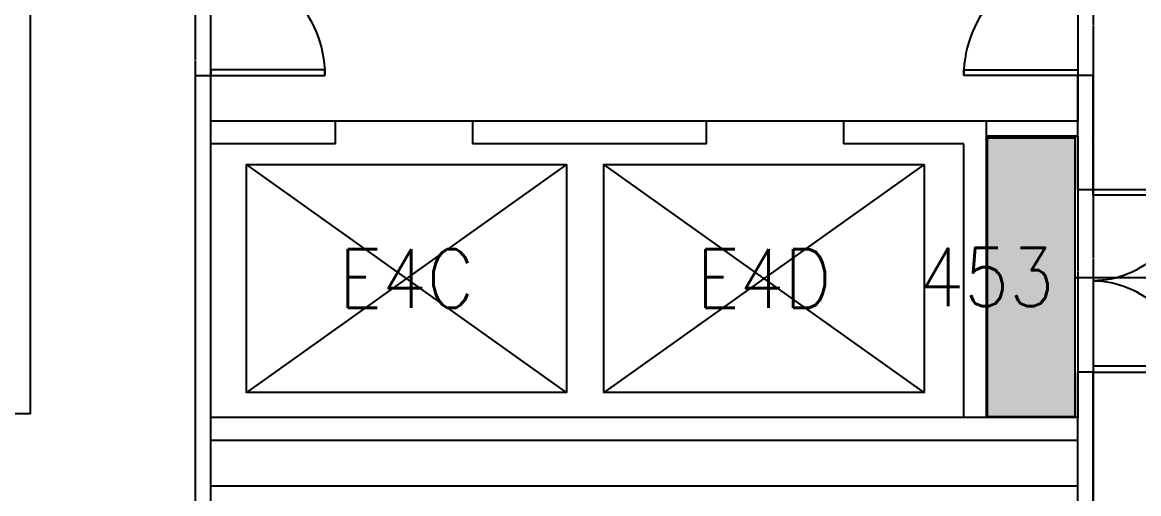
# Model space of a CAD drawing. Header units: inches. Extents: x -460 to 10305, y -938 to 5356.
# Drawn here: x 5998.4 to 6292, y 4650.2 to 4774.2 of the extents above; entities that cross this region are included whole.
import ezdxf
from ezdxf.enums import TextEntityAlignment as Align

# ---------------------------------------------------------------- set-up
doc = ezdxf.new("R2010")
doc.units = ezdxf.units.IN
doc.header["$MEASUREMENT"] = 0
doc.set_wipeout_variables(frame=1)
doc.linetypes.add('01-0263-04-DWG-BFP-ARCH$0$763', pattern=[5.0001, 5, -0.0001])
for name, color, linetype in [('01-0263-04-DWG-BFP-ARCH$0$SP-AREA', 250, '01-0263-04-DWG-BFP-ARCH$0$763'), ('01-0263-04-DWG-BFP-ARCH$0$SP-DOORS', 5, 'Continuous'), ('01-0263-04-DWG-BFP-ARCH$0$SP-ELEVATOR', 112, 'Continuous'), ('01-0263-04-DWG-BFP-ARCH$0$SP-RMNO', 7, 'Continuous'), ('01-0263-04-DWG-BFP-ARCH$0$SP-ROOM', 7, 'Continuous'), ('01-0263-04-DWG-BFP-ARCH$0$SP-WALL', 7, 'Continuous'), ('T-Comm-Path', 40, 'Continuous'), ('T-Comm-TR', 40, 'Continuous')]:
    doc.layers.add(name, color=color, linetype=linetype)
doc.layers.get('01-0263-04-DWG-BFP-ARCH$0$SP-ROOM').off()
doc.styles.add('01-0263-04-DWG-BFP-ARCH$0$ROMANS', font='ROMANS.shx', dxfattribs={"width": 0.9})

# ---------------------------------------------------------------- blocks, each defined once
blk = doc.blocks.new('01-0263-04-DWG-BFP-ARCH$0$DOR01')
at = {"color": 0}
for p, q in [((1, 1), (0, 1)), ((0, 1), (0, 0)), ((1, 0), (1, 1)), ((0, 0), (1, 0))]:
    blk.add_line(p, q, dxfattribs=at)
blk = doc.blocks.new('01-0263-04-DWG-BFP-ARCH$0$DOR00')
at = {"color": 0}
for p, q in [((0, 1), (0, 0)), ((1, 0), (1, 1))]:
    blk.add_line(p, q, dxfattribs=at)
blk = doc.blocks.new('01-0263-04-DWG-BFP-ARCH$0$FMGRM1')
at = {"style": '01-0263-04-DWG-BFP-ARCH$0$ROMANS', "width": 0.9}
for tag, p in [('RMAREA', (0, -0.2836)), ('DATA1', (0, -0.443)), ('DATA2', (0, -0.6024)), ('DATA3', (0, -0.7618)), ('DATA4', (0, -0.9213)), ('DATA5', (0, -1.0807))]:
    blk.add_attdef(tag, text='', height=0.1172, dxfattribs=at).set_placement(p, align=Align.CENTER)
at = {"linetype": 'Continuous'}
blk.add_wipeout([(-0.375, -0.125), (0.375, -0.125), (0.375, 0.125), (-0.375, 0.125)], dxfattribs=at)
at = {"layer": '01-0263-04-DWG-BFP-ARCH$0$SP-RMNO', "style": '01-0263-04-DWG-BFP-ARCH$0$ROMANS', "width": 0.9}
blk.add_attdef('RMNUMB', text='', height=0.16, dxfattribs=at).set_placement((0, 0), align=Align.MIDDLE)
blk = doc.blocks.new('01-0263-04-DWG-BFP-ARCH', base_point=(1295.15, 1353.42))
at = {"layer": '01-0263-04-DWG-BFP-ARCH$0$SP-AREA'}
for points in [[(3303.16, 2407.43), (3255.16, 2407.43), (3255.16, 1533.43), (3587.16, 1533.43), (3587.16, 2461.43), (3255.16, 2461.43), (3255.16, 2407.43), (3303.16, 2407.43), (3539.16, 2407.43), (3539.16, 1587.43), (3303.16, 1587.43), (3303.16, 2407.43)], [(3511.16, 2077.43), (3535.16, 2077.43), (3535.16, 2003.43), (3511.16, 2003.43), (3511.16, 2077.43)]]:
    blk.add_lwpolyline(points, close=True, dxfattribs=at)
at = {"layer": '01-0263-04-DWG-BFP-ARCH$0$SP-AREA', "linetype": 'Continuous'}
for points in [[(3535.16, 2081.43), (3307.16, 2081.43), (3307.16, 2307.43), (3535.16, 2307.43)], [(3400.74, 2070.03), (3400.74, 2010.02), (3316.54, 2010.02), (3316.54, 2070.03)], [(3494.73, 2070.03), (3494.73, 2010.02), (3410.53, 2010.02), (3410.53, 2070.03)]]:
    blk.add_lwpolyline(points, close=True, dxfattribs=at)
at = {"layer": '01-0263-04-DWG-BFP-ARCH$0$SP-DOORS'}
for points in [[(3307.16, 2123.43, -0.414214), (3337.16, 2093.43, -0.414214)], [(3535.16, 2123.43, 0.414214), (3505.16, 2093.43, 0.414214)], [(3563.16, 2063.43, -0.414214), (3539.16, 2039.43, -0.414214), (3563.16, 2015.43, -0.414214)]]:
    blk.add_lwpolyline(points, format="xyb", dxfattribs=at)
at = {"layer": '01-0263-04-DWG-BFP-ARCH$0$SP-ELEVATOR'}
for p, q in [((3400.74, 2070.03), (3316.54, 2010.02)), ((3400.74, 2010.02), (3316.54, 2070.03)), ((3494.73, 2070.03), (3410.53, 2010.02)), ((3494.73, 2010.02), (3410.53, 2070.03))]:
    blk.add_line(p, q, dxfattribs=at)
at = {"layer": '01-0263-04-DWG-BFP-ARCH$0$SP-WALL'}
for p, q in [((3303.16, 1831.43), (3303.16, 2093.43)), ((3307.16, 1831.43), (3307.16, 2093.43)), ((3535.16, 2063.43), (3535.16, 2093.43)), ((3539.16, 2063.43), (3539.16, 2093.43)), ((3339.97, 2081.43), (3307.16, 2081.43)), ((3437.51, 2081.43), (3375.97, 2081.43)), ((3535.16, 2081.43), (3473.51, 2081.43)), ((3511.16, 2003.43), (3511.16, 2081.43)), ((3339.97, 2075.43), (3307.16, 2075.43)), ((3437.51, 2075.43), (3375.97, 2075.43)), ((3505.16, 2075.43), (3473.51, 2075.43)), ((3505.16, 2003.43), (3505.16, 2075.43)), ((3535.16, 2077.43), (3511.16, 2077.43)), ((3535.16, 1831.43), (3535.16, 2015.43)), ((3539.16, 1831.43), (3539.16, 2015.43)), ((3535.16, 2003.43), (3307.16, 2003.43)), ((3535.16, 1997.43), (3307.16, 1997.43)), ((3535.16, 1985.43), (3307.16, 1985.43))]:
    blk.add_line(p, q, dxfattribs=at)
at = {"layer": '01-0263-04-DWG-BFP-ARCH$0$SP-DOORS', "rotation": 180}
for p, xscale, yscale, zscale in [((3307.16, 2093.43), -30, -1.5, 30), ((3539.16, 2063.43), -24, 1.5, 24), ((3539.16, 2015.43), -24, -1.5, 24)]:
    blk.add_blockref('01-0263-04-DWG-BFP-ARCH$0$DOR01', p, dxfattribs=dict(at, xscale=xscale, yscale=yscale, zscale=zscale))
at = {"layer": '01-0263-04-DWG-BFP-ARCH$0$SP-DOORS', "xscale": -30, "yscale": 1.5, "zscale": 30}
blk.add_blockref('01-0263-04-DWG-BFP-ARCH$0$DOR01', (3535.16, 2093.43), dxfattribs=at)
at = {"layer": '01-0263-04-DWG-BFP-ARCH$0$SP-WALL', "rotation": 270}
for p, xscale, yscale, zscale in [((3307.16, 2093.43), -30, -3.999999999999773, 30), ((3535.16, 2093.43), -30, 4, 30), ((3535.16, 2015.43), -48, 4, 48)]:
    blk.add_blockref('01-0263-04-DWG-BFP-ARCH$0$DOR00', p, dxfattribs=dict(at, xscale=xscale, yscale=yscale, zscale=zscale))
at = {"layer": '01-0263-04-DWG-BFP-ARCH$0$SP-WALL', "xscale": -36, "yscale": 6, "zscale": 36}
for p in [(3375.97, 2075.43), (3473.51, 2075.43)]:
    blk.add_blockref('01-0263-04-DWG-BFP-ARCH$0$DOR00', p, dxfattribs=at)
at = {"layer": '01-0263-04-DWG-BFP-ARCH$0$SP-ROOM'}
ref = blk.add_blockref('01-0263-04-DWG-BFP-ARCH$0$FMGRM1', (3358.64, 2040.03), dxfattribs=dict(at, xscale=96, yscale=96, zscale=96))
ref.add_attrib('RMNUMB', 'E4C', dxfattribs={"layer": '01-0263-04-DWG-BFP-ARCH$0$SP-RMNO', "height": 15.36, "style": '01-0263-04-DWG-BFP-ARCH$0$ROMANS', "width": 0.9}).set_placement((3358.64, 2040.03), align=Align.MIDDLE)
ref = blk.add_blockref('01-0263-04-DWG-BFP-ARCH$0$FMGRM1', (3511.16, 2040.43), dxfattribs=dict(at, xscale=96, yscale=96, zscale=96))
ref.add_attrib('RMNUMB', '453', dxfattribs={"layer": '01-0263-04-DWG-BFP-ARCH$0$SP-RMNO', "height": 15.36, "style": '01-0263-04-DWG-BFP-ARCH$0$ROMANS', "width": 0.9}).set_placement((3511.16, 2040.43), align=Align.MIDDLE)
ref = blk.add_blockref('01-0263-04-DWG-BFP-ARCH$0$FMGRM1', (3452.63, 2040.03), dxfattribs=dict(at, xscale=96, yscale=96, zscale=96))
ref.add_attrib('RMNUMB', 'E4D', dxfattribs={"layer": '01-0263-04-DWG-BFP-ARCH$0$SP-RMNO', "height": 15.36, "style": '01-0263-04-DWG-BFP-ARCH$0$ROMANS', "width": 0.9}).set_placement((3452.63, 2040.03), align=Align.MIDDLE)

msp = doc.modelspace()

# ---------------------------------------------------------------- block references
msp.add_blockref('01-0263-04-DWG-BFP-ARCH', (4035.96, 4020.15))

# ---------------------------------------------------------------- next in the draw order: hatches: boundary and pattern name
at = {"layer": 'T-Comm-TR'}
h = msp.add_hatch(dxfattribs=at)
h.set_pattern_fill('ANSI31', color=256)
h.set_pattern_definition([(45, (-2256.80958, -263.47436), (-0.0883883476, 0.0883883476), [])])
h.paths.add_polyline_path([(6275.15, 4743.76), (6252.17, 4743.76), (6252.17, 4670.33), (6275.15, 4670.33)])
h.paths.add_polyline_path([(4295.85, 4743.76), (4272.23, 4743.76), (4272.23, 4670.35), (4295.85, 4670.35)])
h.paths.add_polyline_path([(4274.35, 4695.63), (4317.58, 4695.63), (4317.58, 4718.67), (4274.35, 4718.67)], flags=9)

# ---------------------------------------------------------------- next in the draw order: linework, layer by layer
at = {"layer": 'T-Comm-Path'}
for points in [[(6275.15, 4707.04), (6324.71, 4707.04), (6324.71, 5120.01), (6000.88, 5120.01), (6000.52, 4753.47), (6000.52, 4671.12), (5911.21, 4671.12), (5911.21, 4666.15)], [(6275.15, 4707.04), (6324.71, 4707.04), (6324.71, 5120.01), (6000.88, 5120.01), (6000.88, 5035.39), (6008.17, 5035.39)], [(6275.15, 4707.04), (6324.71, 4707.04), (6324.71, 5026.68), (6312.93, 5026.68)], [(6275.15, 4707.04), (6324.71, 4707.04), (6324.71, 4207.57), (6003.33, 4207.57), (6003.33, 4269.12), (6011.26, 4269.12)], [(6275.15, 4707.04), (6324.71, 4707.04), (6324.71, 4273.48), (6313.16, 4273.48)], [(6275.15, 4707.04), (6324.71, 4707.04), (6324.71, 4670.37), (6413.96, 4670.37), (6413.96, 4666.15)]]:
    msp.add_lwpolyline(points, dxfattribs=at)
at = {"layer": 'T-Comm-TR'}
msp.add_lwpolyline([(6252.17, 4743.76), (6275.15, 4743.76), (6275.15, 4670.33), (6252.17, 4670.33)], close=True, dxfattribs=at)

doc.saveas('drawing.dxf')
